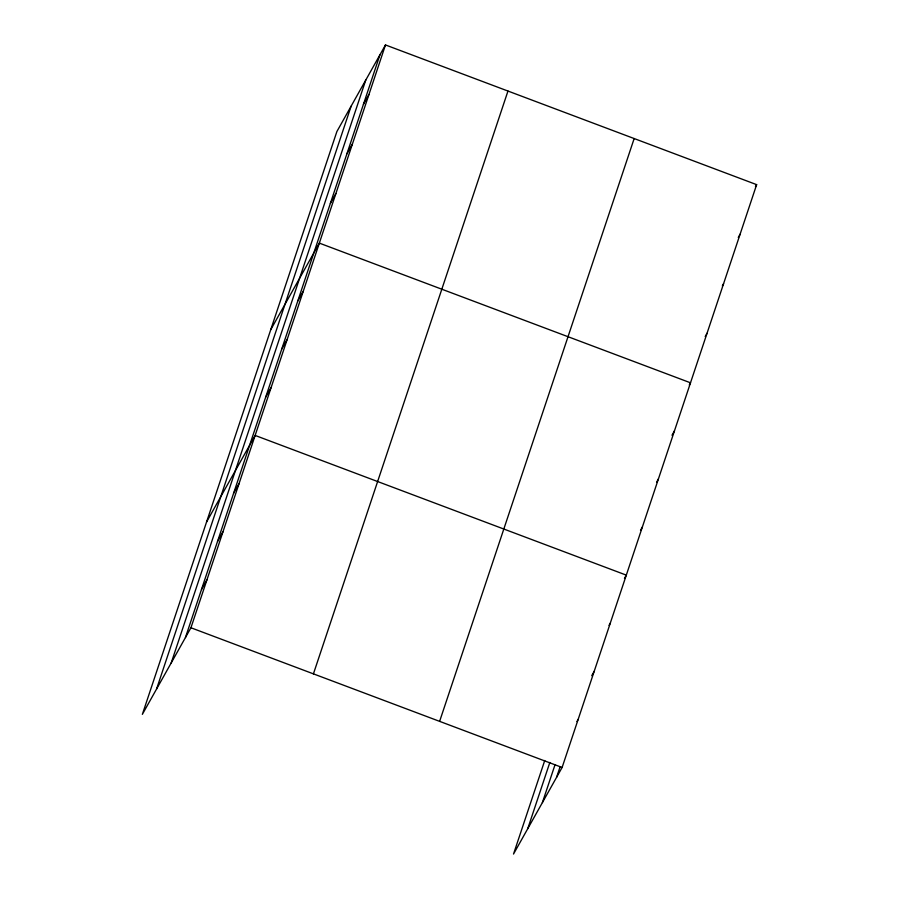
<?xml version="1.0" encoding="UTF-8"?>
<svg xmlns="http://www.w3.org/2000/svg" width="899" height="899" viewBox="0 0 899 899"><rect width="100%" height="100%" fill="white"/><g stroke="black" fill="none" stroke-linecap="round" stroke-linejoin="round"><path stroke-width="1.35" d="M156.572 689.016L351.116 106.206M171.215 662.911L365.758 80.101M185.43 637.582L379.974 54.76M385.48 44.95L336.889 131.535L142.357 714.357L190.936 627.76L385.48 44.95L756.643 184.643L562.111 767.465L513.52 854.05L544.749 760.487M313.425 673.868L507.969 91.046M439.622 721.358L634.166 138.547M527.735 828.709L549.851 762.442M542.378 802.616L554.964 764.925M556.605 777.275L560.066 766.881M363.443 104.306L368.95 94.485M346.902 153.841L352.408 144.031M330.371 203.376L335.878 193.566M270.745 329.697L319.336 243.112L690.499 382.805L689.286 384.986M297.783 300.996L303.289 291.186M281.735 349.082L287.242 339.271M265.688 397.167L271.195 387.357M206.545 522.027L255.136 435.431L626.311 575.135L624.468 578.405M233.583 493.326L239.089 483.516M217.536 541.412L223.042 531.601M201.488 589.497L206.995 579.686M755.43 186.823L756.643 184.643M738.281 237.46L740.113 234.19M722.358 285.904L723.571 283.724M705.209 336.541L707.041 333.271M672.003 435.251L674.452 430.891M656.573 482.235L658.405 478.965M640.515 530.32L642.358 527.05M609.028 625.401L610.252 623.221M591.756 675.655L594.205 671.295M576.933 721.56L578.158 719.38M190.936 627.76L562.111 767.465"/></g></svg>
